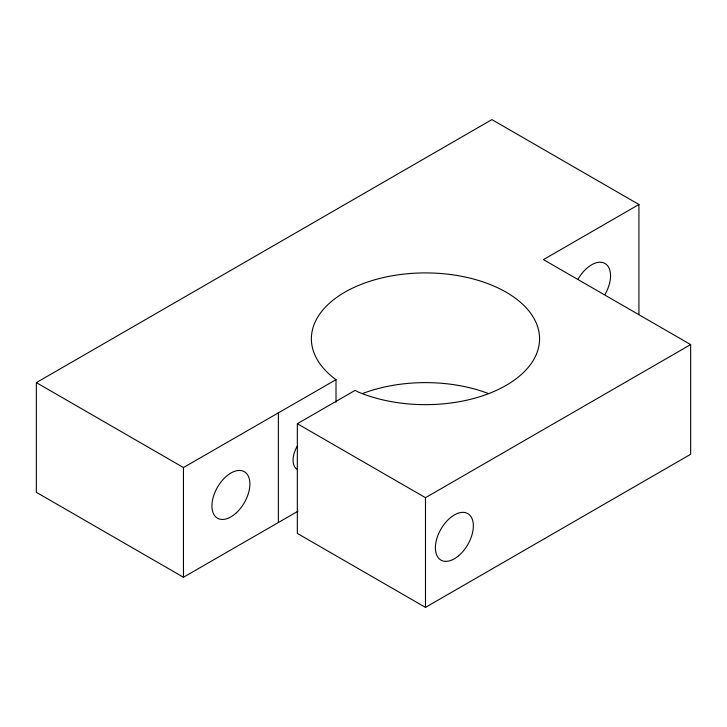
<?xml version="1.0" encoding="UTF-8"?>
<svg xmlns="http://www.w3.org/2000/svg" width="727" height="727" viewBox="0 0 727 727"><rect width="100%" height="100%" fill="white"/><g stroke="black" fill="none" stroke-linecap="round" stroke-linejoin="round"><path stroke-width="1.09" d="M297.906 511.245L183.458 577.256L36.35 492.324L36.35 382.62L491.906 119.61L638.933 204.496L638.933 314.2M638.933 204.496L543.46 259.612L690.65 344.589L690.65 454.293L425.477 607.39L297.343 533.418L297.343 423.714L355.149 390.344L357.384 391.635A114.084 65.866 0 0 0 537.217 352.077A114.084 65.866 0 0 0 399.114 274.697A114.084 65.866 0 0 0 336.01 379.658L183.458 467.552L36.35 382.62M297.343 423.714L425.477 497.686L690.65 344.589M425.477 497.686L425.477 607.39M336.01 379.658L336.01 402.285M278.368 412.754L278.368 522.459M183.458 467.552L183.458 577.256M578.147 278.986A26.844 15.494 -60 0 1 604.991 263.483A26.844 15.494 -60 0 1 604.991 294.48M297.252 469.388A20.129 11.659 -59.9 0 1 297.252 446.142M362.718 393.48A114.084 65.866 0 0 1 487.708 393.28M458.573 555.801A26.844 15.494 -60 0 0 468.306 513.925A26.844 15.494 -60 0 0 436.245 540.824A26.844 15.494 -60 0 0 458.573 555.801M235.821 513.289A26.844 15.494 -60 0 0 244.336 471.705A26.844 15.494 -60 0 0 212.575 499.867A26.844 15.494 -60 0 0 235.821 513.289"/></g></svg>
